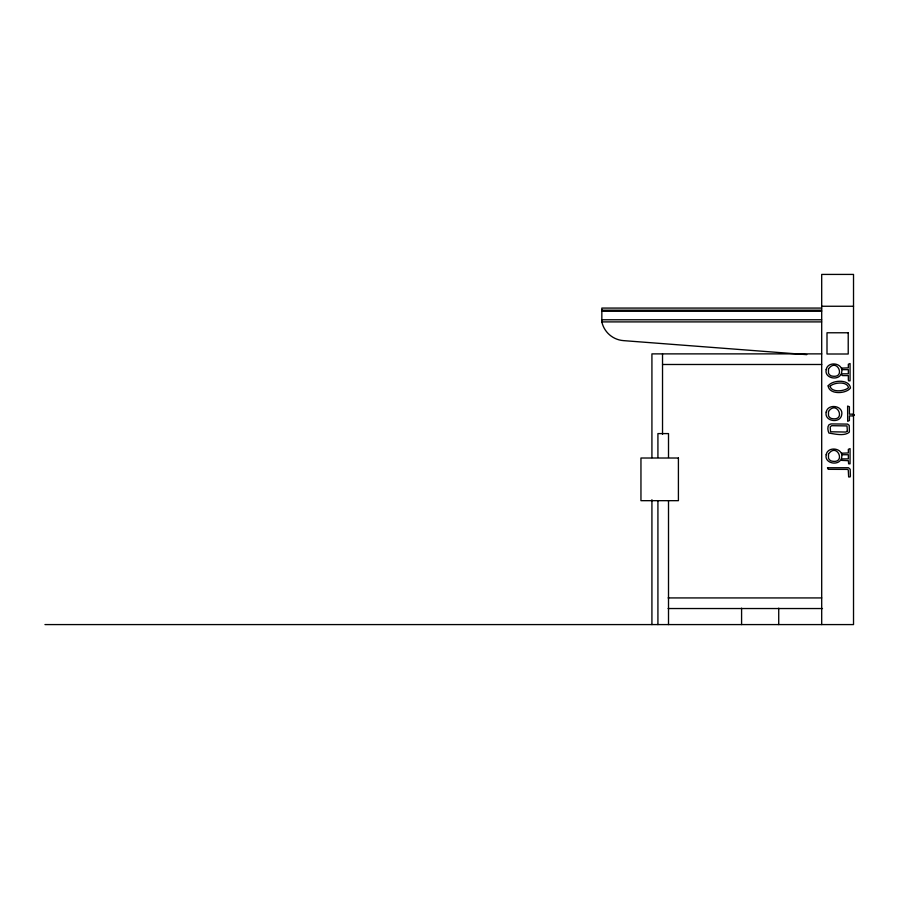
<?xml version="1.0" encoding="UTF-8"?>
<svg xmlns="http://www.w3.org/2000/svg" width="899" height="899" viewBox="0 0 899 899"><rect width="100%" height="100%" fill="white"/><g stroke="black" fill="none" stroke-linecap="round" stroke-linejoin="round"><path stroke-width="1.35" d="M821.697 306.256L853.522 306.256M821.619 308.076L601.836 308.076L601.836 321.898A24.003 24.003 0 0 0 623.434 340.62L806.774 354.644M601.836 310.2L821.619 310.2M601.836 311.29L821.619 311.29M601.836 319.774L821.619 319.774M601.836 321.898L821.619 321.898M821.697 353.88L651.921 353.88L651.921 457.67M662.529 364.488L821.697 364.488M668.114 597.925L821.697 597.925M668.114 608.533L822.495 608.544M44.95 624.58L853.522 624.58L853.522 274.42L821.697 274.42L821.697 624.58M778.725 608.151L778.725 624.58M741.585 608.151L741.585 624.58M668.508 457.456L668.508 433.588L657.922 433.588L657.922 457.456M668.508 500.99L668.508 624.58M662.529 353.88L662.529 434.374M657.922 500.99L657.922 624.58M651.921 499.743L651.921 624.58M826.192 369.601C824.068 378.917 840.059 381.356 841.678 372.411C843.858 363.005 827.754 360.566 826.192 369.601M826.192 412.147C824.068 421.462 840.059 423.901 841.678 414.956C843.858 405.55 827.754 403.112 826.192 412.147M826.192 454.692C824.068 464.008 840.059 466.446 841.678 457.501C843.858 448.095 827.754 445.657 826.192 454.692M828.159 385.84C829.024 394.807 845.993 394.043 850.476 388.042C849.656 379.018 832.541 379.715 828.159 385.84M828.485 368.961L828.485 373.04A5.012 5.012 0 0 0 831.44 375.951C846.667 379.378 837.126 356.689 828.485 368.961M828.485 411.506L828.485 415.585A5.012 5.012 0 0 0 831.44 418.484C846.667 421.923 837.126 399.235 828.485 411.506M828.485 454.051L828.485 458.13A5.012 5.012 0 0 0 831.44 461.03C846.667 464.468 837.126 441.78 828.485 454.051M830.125 386.199C831.361 392.784 844.554 391.447 848.51 387.694C847.33 381.075 833.98 382.322 830.125 386.199M849.398 431.16L849.195 432.307C844.172 436.341 834.8 434.015 828.889 433.048C827.619 430.363 826.777 424.261 830.957 423.923L847.6 424.092L849.195 425.351L849.398 431.16M847.375 430.947L845.892 432.048L830.541 431.778L830.193 426.924L831.609 425.688L846.993 425.924L847.375 430.947M827.518 467.761L828.237 469.334L847.577 469.402L848.263 470.008L848.645 476.942L850.061 476.942L850.398 476.144L850.184 469.267L848.499 467.738L827.518 467.761M854.05 415.012L853.151 415.911L849.398 415.911L849.398 420.552L847.678 421.316L847.622 406.056L849.398 406.753L849.398 414.158L853.151 414.158L854.05 415.012M841.655 368.129L841.722 369.332L842.621 369.646L848.341 369.646L848.341 373.815L842.52 373.815L841.453 374.703L842.554 375.602L848.341 375.602L848.341 380.007L848.645 380.839L850.061 380.839L850.061 363.522L848.341 364.241L848.341 367.86L841.655 368.129M841.655 453.22L841.722 454.422L842.621 454.737L848.341 454.737L848.341 458.895L842.52 458.895L841.689 459.175L841.722 460.378L848.341 460.693L848.645 463.817L850.061 463.817L850.061 448.612L848.341 449.331L848.341 452.95L841.655 453.22M848.218 332.776L827.001 332.776L827.001 354.004L848.218 354.004L848.218 332.776M678.408 458.018L640.953 458.018L640.953 500.676L678.408 500.676L678.408 458.018"/></g></svg>
